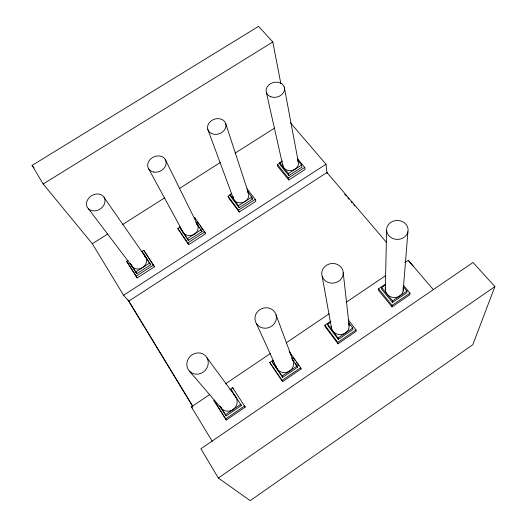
<?xml version="1.0" encoding="UTF-8"?>
<svg xmlns="http://www.w3.org/2000/svg" width="527" height="527" viewBox="0 0 527 527"><rect width="100%" height="100%" fill="white"/><g stroke="black" fill="none" stroke-linecap="round" stroke-linejoin="round"><path stroke-width="0.79" d="M385.79 284.811L381.719 287.571L381.7 289.218L392.503 302.452L406.798 292.709L406.949 291.062L403.287 286.681M385.316 289.685L386.587 230.464M403.649 285.601L409.96 293.15L409.795 294.771L392.002 306.912L392.075 305.35L378.59 288.789L385.402 284.178M392.503 302.452L392.582 300.858L381.719 287.571M403.135 291.075L407.924 231.775A10.777 9.46 0.9 0 0 393.827 220.984A10.777 9.46 0.9 0 0 390.283 237.058A10.777 9.46 0.9 0 0 407.924 231.775M494.912 286.569L472.798 344.73L250.22 500.65L218.33 478.035L200.899 448.773L473.009 262.466L494.912 286.569L218.33 478.035M225.325 414.848L240.622 404.426L241.399 405.48L226.188 415.849L219.779 406.021M297.116 365.916L297.571 367.181L282.683 377.332L282.136 376.126L297.116 365.916L291.642 358.162M352.734 328.011L352.879 329.467L338.294 339.414L338.064 338.011L352.734 328.011L348.729 322.807M392.582 300.858L406.949 291.062M225.464 419.031L244.495 406.047L245.246 407.088L226.327 420.006L213.81 400.421L214.726 401.488M300.693 367.701L301.128 368.946L282.597 381.594L282.057 380.422L300.693 367.701L289.119 351.338M356.021 329.948L356.147 331.391L337.998 343.782L337.767 342.405L356.021 329.948L348.261 319.876M392.075 305.35L409.96 293.15M229.937 389.499L232.624 387.674L233.435 388.807M282.597 381.594L269.765 362.517L273.052 360.284M337.998 343.782L325.159 326.635L324.863 325.185L330.884 321.108M282.683 377.332L272.828 363.031L272.242 361.753L273.585 360.843M338.294 339.414L327.952 325.66L327.675 324.191L330.976 321.951M212.295 441.382L191.38 406.916L209.792 394.473M225.477 383.873L270.483 353.452M286.168 342.853L329.131 313.815M346.18 302.294L385.731 275.562M404.822 262.657L408.267 260.331L413.682 266.642M280.845 83.648L272.808 41.989L258.599 26.35L32.088 165.399L43.168 183.995L92.33 243.737L123.608 295.265L325.989 164.24L290.449 122.791M327.003 172.467L128.7 301.187L192.875 406.706M327.056 173.495L325.989 164.24M130.123 263.375L136.809 273.671L150.669 264.732L141.849 251.168L150.669 264.732M188.442 240.365L179.503 227.012L188.442 240.365L202.052 231.584L195.767 222.124M231.366 193.732L230.035 194.588L230.767 196.545L239.126 207.671L252.479 199.054L251.853 197.091L247.354 191.242M282.393 160.992L279.639 162.764L280.127 164.859L288.875 175.577L301.991 167.118L301.609 165.017L297.426 160.01A7.971 6.746 -13.3 0 1 292.683 170.333A7.971 6.746 -13.3 0 1 282.689 164.424M136.019 276.306L153.37 265.107L154.503 266.754L137.244 277.9L126.638 261.326L128.008 260.443M204.766 231.933L205.635 233.731L188.699 244.666L187.744 242.921L204.766 231.933L194.68 217.664L195.583 219.509M255.22 199.371L255.826 201.307L239.199 212.052L238.507 210.154L255.22 199.371L247.031 188.745M304.744 167.402L305.107 169.477L288.783 180.023L288.335 177.994L304.744 167.402L297.36 158.568M135.577 272.051L149.51 263.065M187.48 238.586L201.162 229.772M239.126 207.671L238.428 205.747L251.853 197.091M288.875 175.577L288.434 173.515L301.609 165.017M141.743 251.636L143.805 250.312L154.503 266.754M188.699 244.666L177.823 228.481L179.845 227.183M239.199 212.052L228.817 198.172L228.072 196.235L230.833 194.463M288.783 180.023L277.907 166.651L277.413 164.576L281.477 161.967M92.33 243.737L107.58 234.06M122.831 224.383L164.417 197.994M179.667 188.317L220.563 162.362M235.114 153.126L274.626 128.054M43.168 183.995L272.808 41.989M191.38 406.916L192.539 408.063M128.74 301.161L129.346 301.872L123.608 295.265M408.234 260.351L433.28 289.567M189.536 371.245L221.669 408.702M326.938 172.507L386.416 242.315M344.658 194.167L346.259 196.044M347.853 197.921L348.92 199.173M351.054 201.676L352.122 202.935M353.722 204.812L354.79 206.064M279.639 162.764L288.434 173.515M277.413 164.576L288.335 177.994M392.002 306.912L378.597 290.423L378.59 288.789M32.088 165.399L34.156 167.942M251.484 197.757L252.479 199.054M126.638 261.326L137.244 277.9M88.464 208.797L132.659 267.103M327.675 324.191L338.064 338.011M230.035 194.588L238.428 205.747M324.863 325.185L337.767 342.405M228.072 196.235L238.507 210.154M207.065 357.899A11.113 10.257 -42.6 0 1 197.072 374.196A11.113 10.257 -42.6 0 1 188.501 358.544A11.113 10.257 -42.6 0 1 207.065 357.899L236.122 397.477M231.92 390.764L231.096 389.637L241.399 405.48M197.414 222.098L199.239 224.68M200.155 225.971L202.895 229.851M203.811 231.142L205.635 233.731M290.074 353.307L291.457 355.264M292.834 357.22L295.14 360.475M296.523 362.431L298.822 365.692M300.206 367.642L301.128 368.946M196.834 224.192L199.206 227.552M200.629 229.568L202.052 231.584M292.129 359.46L293.038 360.745M294.85 363.32L297.571 367.181M104.227 197.671A9.736 7.931 -31.8 0 1 94.748 210.892A9.736 7.931 -31.8 0 1 88.266 198.765A9.736 7.931 -31.8 0 1 104.227 197.671L145.893 257.486M272.242 361.753L282.136 376.126M177.823 228.481L187.744 242.921M269.765 362.517L282.057 380.422M232.624 387.674L245.246 407.088M143.805 250.312L153.37 265.107M220.246 406.389L226.188 415.849M130.123 263.032L136.809 273.671M215.154 402.173L226.327 420.006M128.035 299.797L192.513 405.79M148.555 168.653L183.231 232.387A8.116 7.003 -26.4 0 0 194.759 233.883A8.116 7.003 -26.4 0 0 196.176 222.974M165.234 159.378L197.342 224.39M256.3 323.387L276.859 368.426M276.062 314.882A10.836 10.125 -23.2 0 1 262.868 327.985A10.836 10.125 -23.2 0 1 258.125 311.082A10.836 10.125 -23.2 0 1 276.062 314.882L293.295 361.324M207.724 129.181L233.224 198.126M225.767 123.733A9.433 7.668 -19.5 0 1 214.061 134.28A9.433 7.668 -19.5 0 1 210.438 121.493A9.433 7.668 -19.5 0 1 225.767 123.733L248.592 193.547M266.346 92.423L282.953 166.163M284.251 87.008L298.223 161.605M322.168 276.267L331.562 328.591M343.229 272.755A10.764 9.829 -6.8 0 1 327.438 282.097A10.764 9.829 -6.8 0 1 326.793 265.081A10.764 9.829 -6.8 0 1 343.229 272.755L349.144 325.778M233.586 394.664A9.249 8.768 -50.6 0 1 234.074 408.761A9.249 8.768 -50.6 0 1 220.319 406.844M292.38 359.243A9.025 8.702 -24.9 0 1 288.085 371.871A9.025 8.702 -24.9 0 1 275.97 366.331M348.749 323.598A8.979 8.478 -2 0 1 341.641 334.5A8.979 8.478 -2 0 1 331.193 326.411M403.036 287.511A9.005 8.195 5.4 0 1 394.486 297.557A9.005 8.195 5.4 0 1 385.487 287.558M247.842 191.907A8.024 6.891 -19.4 0 1 242.769 202.506A8.024 6.891 -19.4 0 1 233.013 196.334M144.78 256.01A8.254 7.082 -33.5 0 1 142.995 267.255A8.254 7.082 -33.5 0 1 131.552 265.615M153.904 172.098A9.552 7.819 -25.6 0 0 166.005 161.275A9.552 7.819 -25.6 0 0 150.847 158.792A9.552 7.819 -25.6 0 0 153.904 172.098M270.687 96.718A9.361 7.483 -14.2 0 0 284.567 88.938A9.361 7.483 -14.2 0 0 270.68 83.615A9.361 7.483 -14.2 0 0 270.687 96.718"/></g></svg>
